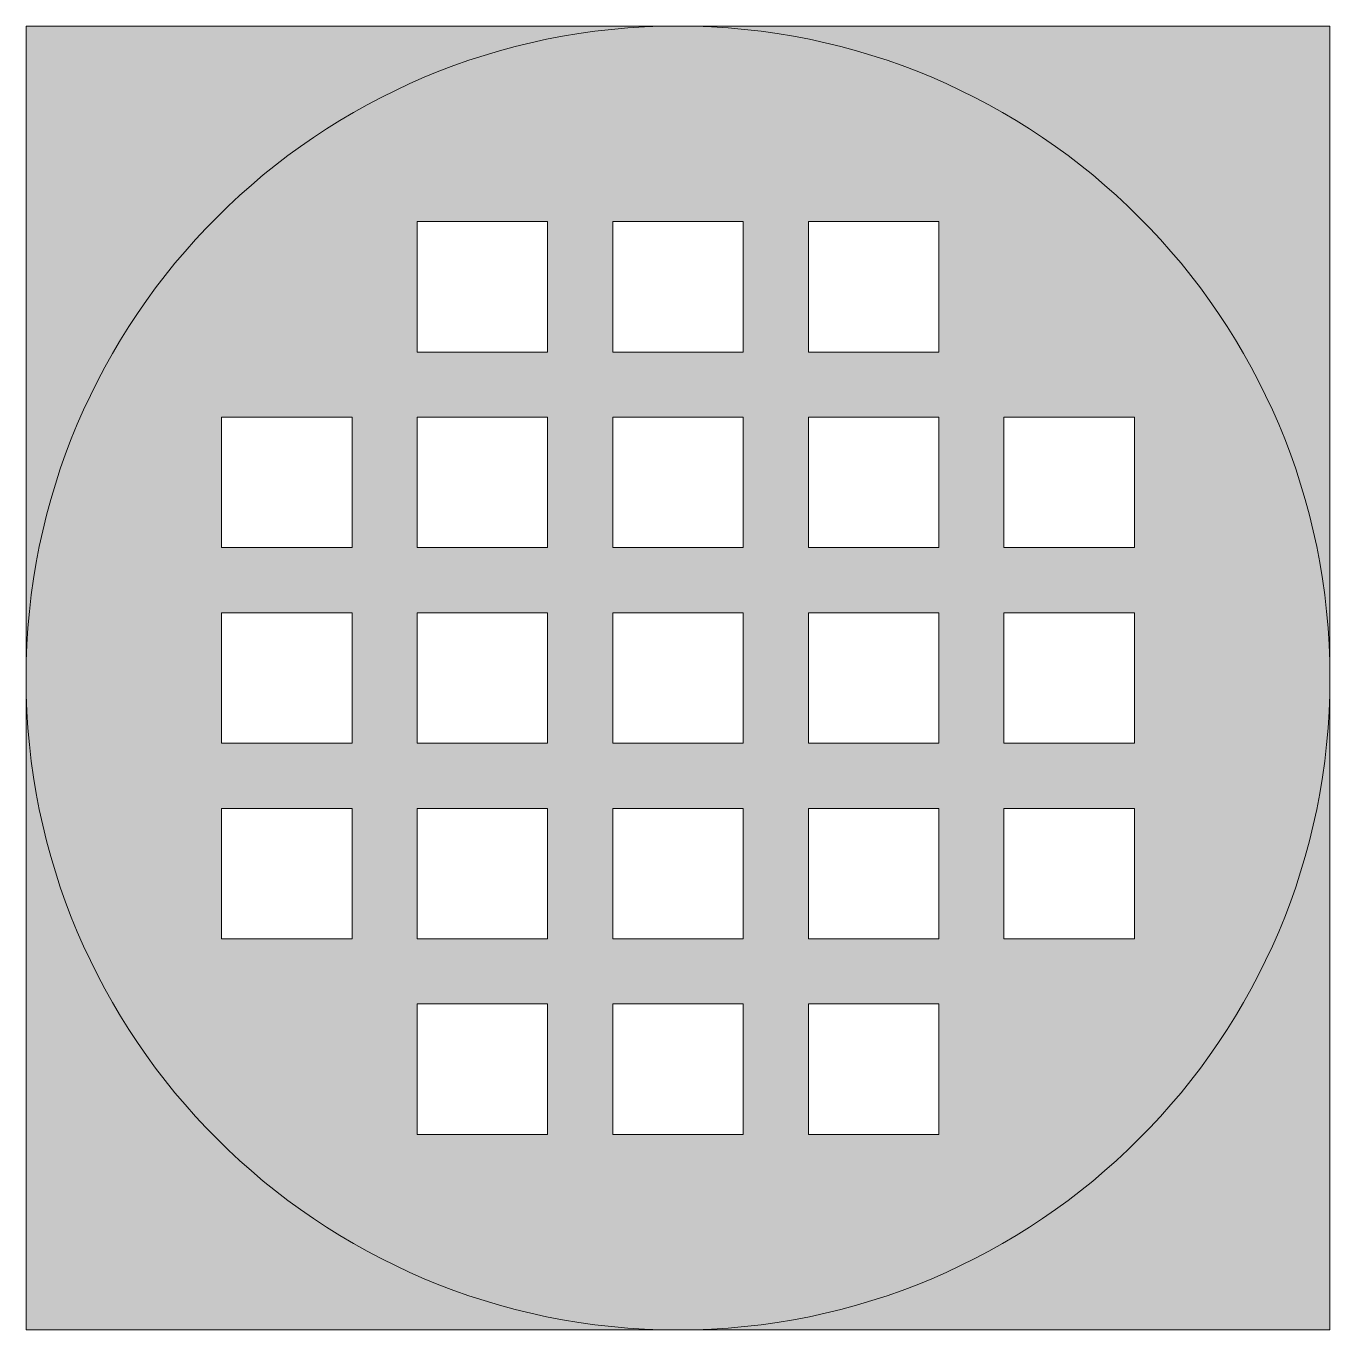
# Model space of a CAD drawing. Extents: x 0 to 5000, y 0 to 5000.
import ezdxf

# ---------------------------------------------------------------- set-up
doc = ezdxf.new("R2010")
doc.units = 13
doc.layers.get('0').update_dxf_attribs({"linetype": 'CONTINUOUS', "lineweight": 0})
for name, color, linetype, lineweight in [('Box outlines', 7, 'CONTINUOUS', 0), ('Cell outlines', 6, 'CONTINUOUS', 0), ('Mask pattern', 4, 'CONTINUOUS', 0)]:
    doc.layers.add(name, color=color, linetype=linetype, lineweight=lineweight)

msp = doc.modelspace()

# ---------------------------------------------------------------- hatches: boundary and pattern name
at = {"layer": 'Mask pattern'}
h = msp.add_hatch(color=256, dxfattribs=at)
edge = h.paths.add_edge_path()
edge.add_line((2250, 2750), (2750, 2750))
edge.add_line((2750, 2750), (2750, 2250))
edge.add_line((2750, 2250), (2250, 2250))
edge.add_line((2250, 2250), (2250, 2750))
edge.add_line((3000, 2750), (3500, 2750))
edge.add_line((3500, 2750), (3500, 2250))
edge.add_line((3500, 2250), (3000, 2250))
edge.add_line((3000, 2250), (3000, 2750))
edge.add_line((2000, 2750), (1500, 2750))
edge.add_line((1500, 2750), (1500, 2250))
edge.add_line((1500, 2250), (2000, 2250))
edge.add_line((2000, 2250), (2000, 2750))
edge.add_line((2250, 3000), (2750, 3000))
edge.add_line((2750, 3000), (2750, 3500))
edge.add_line((2750, 3500), (2250, 3500))
edge.add_line((2250, 3500), (2250, 3000))
edge.add_line((3000, 3500), (3500, 3500))
edge.add_line((3500, 3500), (3500, 3000))
edge.add_line((3500, 3000), (3000, 3000))
edge.add_line((3000, 3000), (3000, 3500))
edge.add_line((2000, 3500), (1500, 3500))
edge.add_line((1500, 3500), (1500, 3000))
edge.add_line((1500, 3000), (2000, 3000))
edge.add_line((2000, 3000), (2000, 3500))
edge.add_line((2250, 2000), (2750, 2000))
edge.add_line((2750, 2000), (2750, 1500))
edge.add_line((2750, 1500), (2250, 1500))
edge.add_line((2250, 1500), (2250, 2000))
edge.add_line((3000, 2000), (3500, 2000))
edge.add_line((3500, 2000), (3500, 1500))
edge.add_line((3500, 1500), (3000, 1500))
edge.add_line((3000, 1500), (3000, 2000))
edge.add_line((2000, 2000), (1500, 2000))
edge.add_line((1500, 2000), (1500, 1500))
edge.add_line((1500, 1500), (2000, 1500))
edge.add_line((2000, 1500), (2000, 2000))
edge.add_line((2250, 3750), (2750, 3750))
edge.add_line((2750, 3750), (2750, 4250))
edge.add_line((2750, 4250), (2250, 4250))
edge.add_line((2250, 4250), (2250, 3750))
edge.add_line((3000, 4250), (3500, 4250))
edge.add_line((3500, 4250), (3500, 3750))
edge.add_line((3500, 3750), (3000, 3750))
edge.add_line((3000, 3750), (3000, 4250))
edge.add_line((2000, 4250), (1500, 4250))
edge.add_line((1500, 4250), (1500, 3750))
edge.add_line((1500, 3750), (2000, 3750))
edge.add_line((2000, 3750), (2000, 4250))
edge.add_line((3750, 3500), (4250, 3500))
edge.add_line((4250, 3500), (4250, 3000))
edge.add_line((4250, 3000), (3750, 3000))
edge.add_line((3750, 3000), (3750, 3500))
edge.add_line((3750, 2750), (4250, 2750))
edge.add_line((4250, 2750), (4250, 2250))
edge.add_line((4250, 2250), (3750, 2250))
edge.add_line((3750, 2250), (3750, 2750))
edge.add_line((3750, 2000), (4250, 2000))
edge.add_line((4250, 2000), (4250, 1500))
edge.add_line((4250, 1500), (3750, 1500))
edge.add_line((3750, 1500), (3750, 2000))
edge.add_line((3500, 1250), (3000, 1250))
edge.add_line((3000, 1250), (3000, 750))
edge.add_line((3000, 750), (3500, 750))
edge.add_line((3500, 750), (3500, 1250))
edge.add_line((2750, 1250), (2250, 1250))
edge.add_line((2250, 1250), (2250, 750))
edge.add_line((2250, 750), (2750, 750))
edge.add_line((2750, 750), (2750, 1250))
edge.add_line((2000, 1250), (1500, 1250))
edge.add_line((1500, 1250), (1500, 750))
edge.add_line((1500, 750), (2000, 750))
edge.add_line((2000, 750), (2000, 1250))
edge.add_line((1250, 3500), (750, 3500))
edge.add_line((750, 3500), (750, 3000))
edge.add_line((750, 3000), (1250, 3000))
edge.add_line((1250, 3000), (1250, 3500))
edge.add_line((750, 2750), (1250, 2750))
edge.add_line((1250, 2750), (1250, 2250))
edge.add_line((1250, 2250), (750, 2250))
edge.add_line((750, 2250), (750, 2750))
edge.add_line((1250, 2000), (750, 2000))
edge.add_line((750, 2000), (750, 1500))
edge.add_line((750, 1500), (1250, 1500))
edge.add_line((1250, 1500), (1250, 2000))
edge.add_line((0, 5000), (5000, 5000))
edge.add_line((5000, 5000), (5000, 0))
edge.add_line((5000, 0), (0, 0))
edge.add_line((0, 0), (0, 5000))

# ---------------------------------------------------------------- linework, layer by layer
for p, q in [((5000, 5000), (0, 5000)), ((0, 5000), (0, 0)), ((5000, 0), (5000, 5000)), ((0, 0), (5000, 0))]:
    msp.add_line(p, q)
msp.add_circle((2500, 2500), 2500)
at = {"layer": 'Box outlines'}
for p, q in [((0, 5000), (5000, 5000)), ((0, 0), (0, 5000)), ((5000, 5000), (5000, 0)), ((5000, 0), (0, 0))]:
    msp.add_line(p, q, dxfattribs=at)
at = {"layer": 'Cell outlines'}
for p, q in [((0, 5000), (5000, 5000)), ((0, 0), (0, 5000)), ((5000, 5000), (5000, 0)), ((2000, 4250), (1500, 4250)), ((1500, 4250), (1500, 3750)), ((2000, 3750), (2000, 4250)), ((2750, 4250), (2250, 4250)), ((2250, 4250), (2250, 3750)), ((2750, 3750), (2750, 4250)), ((3000, 4250), (3500, 4250)), ((3000, 3750), (3000, 4250)), ((3500, 4250), (3500, 3750)), ((1500, 3750), (2000, 3750)), ((2250, 3750), (2750, 3750)), ((3500, 3750), (3000, 3750)), ((1250, 3500), (750, 3500)), ((750, 3500), (750, 3000)), ((1250, 3000), (1250, 3500)), ((2000, 3500), (1500, 3500)), ((1500, 3500), (1500, 3000)), ((2000, 3000), (2000, 3500)), ((2750, 3500), (2250, 3500)), ((2250, 3500), (2250, 3000)), ((2750, 3000), (2750, 3500)), ((3000, 3500), (3500, 3500)), ((3000, 3000), (3000, 3500)), ((3500, 3500), (3500, 3000)), ((3750, 3500), (4250, 3500)), ((3750, 3000), (3750, 3500)), ((4250, 3500), (4250, 3000)), ((750, 3000), (1250, 3000)), ((1500, 3000), (2000, 3000)), ((2250, 3000), (2750, 3000)), ((3500, 3000), (3000, 3000)), ((4250, 3000), (3750, 3000)), ((750, 2750), (1250, 2750)), ((750, 2250), (750, 2750)), ((1250, 2750), (1250, 2250)), ((2000, 2750), (1500, 2750)), ((1500, 2750), (1500, 2250)), ((2000, 2250), (2000, 2750)), ((2250, 2750), (2750, 2750)), ((2250, 2250), (2250, 2750)), ((2750, 2750), (2750, 2250)), ((3000, 2750), (3500, 2750)), ((3000, 2250), (3000, 2750)), ((3500, 2750), (3500, 2250)), ((3750, 2750), (4250, 2750)), ((3750, 2250), (3750, 2750)), ((4250, 2750), (4250, 2250)), ((1250, 2250), (750, 2250)), ((1500, 2250), (2000, 2250)), ((2750, 2250), (2250, 2250)), ((3500, 2250), (3000, 2250)), ((4250, 2250), (3750, 2250)), ((1250, 2000), (750, 2000)), ((750, 2000), (750, 1500)), ((1250, 1500), (1250, 2000)), ((2000, 2000), (1500, 2000)), ((1500, 2000), (1500, 1500)), ((2000, 1500), (2000, 2000)), ((2250, 2000), (2750, 2000)), ((2250, 1500), (2250, 2000)), ((2750, 2000), (2750, 1500)), ((3000, 2000), (3500, 2000)), ((3000, 1500), (3000, 2000)), ((3500, 2000), (3500, 1500)), ((3750, 2000), (4250, 2000)), ((3750, 1500), (3750, 2000)), ((4250, 2000), (4250, 1500)), ((750, 1500), (1250, 1500)), ((1500, 1500), (2000, 1500)), ((2750, 1500), (2250, 1500)), ((3500, 1500), (3000, 1500)), ((4250, 1500), (3750, 1500)), ((2000, 1250), (1500, 1250)), ((1500, 1250), (1500, 750)), ((2000, 750), (2000, 1250)), ((2750, 1250), (2250, 1250)), ((2250, 1250), (2250, 750)), ((2750, 750), (2750, 1250)), ((3500, 1250), (3000, 1250)), ((3000, 1250), (3000, 750)), ((3500, 750), (3500, 1250)), ((1500, 750), (2000, 750)), ((2250, 750), (2750, 750)), ((3000, 750), (3500, 750)), ((5000, 0), (0, 0))]:
    msp.add_line(p, q, dxfattribs=at)

doc.saveas('drawing.dxf')
